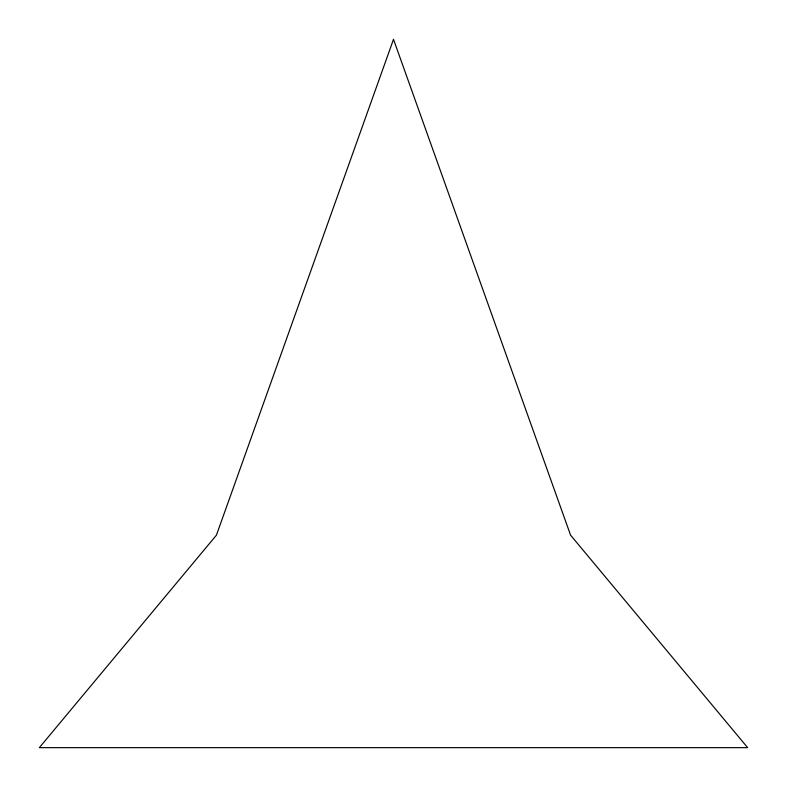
<?xml version="1.0" encoding="UTF-8"?>
<svg xmlns="http://www.w3.org/2000/svg" width="787" height="787" viewBox="0 0 787 787"><rect width="100%" height="100%" fill="white"/><g stroke="black" fill="none" stroke-linecap="round" stroke-linejoin="round"><path stroke-width="1.18" d="M393.5 39.35L216.425 535.16L39.35 747.65L747.65 747.65L570.575 535.16L393.5 39.35"/></g></svg>
